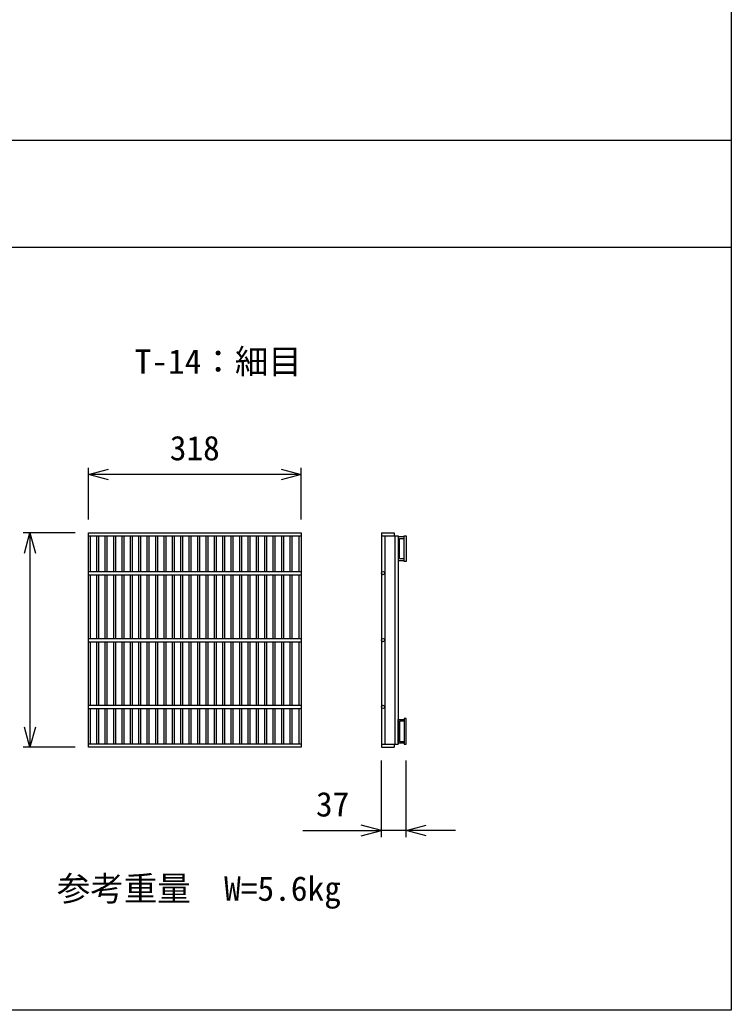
# Model space of a CAD drawing. Units: millimetres, scale not verified. Extents: x -10500 to 10500, y -7425 to 7425.
# Drawn here: x -3214 to -2150, y 2748 to 4228 of the extents above; entities that cross this region are included whole.
import ezdxf
from ezdxf.enums import TextEntityAlignment as Align

# ---------------------------------------------------------------- set-up
doc = ezdxf.new("R2010")
doc.units = ezdxf.units.MM
doc.header["$LTSCALE"] = 25
for name, color, linetype, lineweight in [('0-1_DIM', 7, 'Continuous', 25), ('0-3_HATCH', 6, 'Continuous', 25), ('0-7_TXT', 7, 'Continuous', 25)]:
    doc.layers.add(name, color=color, linetype=linetype, lineweight=lineweight)
doc.styles.add('ＭＳ ゴシック', font='')
doc.styles.get('ＭＳ ゴシック').set_extended_font_data('MS Gothic')

msp = doc.modelspace()

# ---------------------------------------------------------------- linework, layer by layer
at = {"layer": '0-1_DIM'}
for p, q in [((-3110.86, 3480.76), (-3110.86, 3558.26)), ((-2792.86, 3480.76), (-2792.86, 3558.26)), ((-2792.86, 3548.26), (-3110.86, 3548.26)), ((-3130.86, 3460.76), (-3208.36, 3460.76)), ((-3198.36, 3460.76), (-3198.36, 3140.76)), ((-3130.86, 3140.76), (-3208.36, 3140.76)), ((-2673.04, 3006.04), (-2673.04, 3120.76)), ((-2636.04, 3006.04), (-2636.04, 3120.76)), ((-2790.3, 3016.04), (-2673.04, 3016.04)), ((-2636.04, 3016.04), (-2673.04, 3016.04)), ((-2562.08, 3016.04), (-2636.04, 3016.04))]:
    msp.add_line(p, q, dxfattribs=at)
for points in [[(-3080.86, 3540.22), (-3110.86, 3548.26), (-3080.86, 3556.3)], [(-2822.86, 3556.3), (-2792.86, 3548.26), (-2822.86, 3540.22)], [(-3206.4, 3430.76), (-3198.36, 3460.76), (-3190.32, 3430.76)], [(-3190.32, 3170.76), (-3198.36, 3140.76), (-3206.4, 3170.76)], [(-2703.04, 3008), (-2673.04, 3016.04), (-2703.04, 3024.08)], [(-2606.04, 3008), (-2636.04, 3016.04), (-2606.04, 3024.08)]]:
    msp.add_lwpolyline(points, dxfattribs=at)
at = {"layer": '0-3_HATCH'}
for p, q in [((-3110.86, 3456.26), (-2792.86, 3456.26)), ((-3107.86, 3403.26), (-3107.86, 3456.26)), ((-3098.3, 3403.26), (-3098.3, 3456.26)), ((-3095.3, 3403.26), (-3095.3, 3456.26)), ((-3085.74, 3403.26), (-3085.74, 3456.26)), ((-3082.74, 3403.26), (-3082.74, 3456.26)), ((-3073.18, 3403.26), (-3073.18, 3456.26)), ((-3070.18, 3403.26), (-3070.18, 3456.26)), ((-3060.62, 3403.26), (-3060.62, 3456.26)), ((-3057.62, 3403.26), (-3057.62, 3456.26)), ((-3048.06, 3403.26), (-3048.06, 3456.26)), ((-3045.06, 3403.26), (-3045.06, 3456.26)), ((-3035.5, 3403.26), (-3035.5, 3456.26)), ((-3032.5, 3403.26), (-3032.5, 3456.26)), ((-3022.94, 3403.26), (-3022.94, 3456.26)), ((-3019.94, 3403.26), (-3019.94, 3456.26)), ((-3010.38, 3403.26), (-3010.38, 3456.26)), ((-3007.38, 3403.26), (-3007.38, 3456.26)), ((-2997.82, 3403.26), (-2997.82, 3456.26)), ((-2994.82, 3403.26), (-2994.82, 3456.26)), ((-2985.26, 3403.26), (-2985.26, 3456.26)), ((-2982.26, 3403.26), (-2982.26, 3456.26)), ((-2972.7, 3403.26), (-2972.7, 3456.26)), ((-2969.7, 3403.26), (-2969.7, 3456.26)), ((-2960.14, 3403.26), (-2960.14, 3456.26)), ((-2957.14, 3403.26), (-2957.14, 3456.26)), ((-2947.58, 3403.26), (-2947.58, 3456.26)), ((-2944.58, 3403.26), (-2944.58, 3456.26)), ((-2935.02, 3403.26), (-2935.02, 3456.26)), ((-2932.02, 3403.26), (-2932.02, 3456.26)), ((-2922.46, 3403.26), (-2922.46, 3456.26)), ((-2919.46, 3403.26), (-2919.46, 3456.26)), ((-2909.9, 3403.26), (-2909.9, 3456.26)), ((-2906.9, 3403.26), (-2906.9, 3456.26)), ((-2897.34, 3403.26), (-2897.34, 3456.26)), ((-2894.34, 3403.26), (-2894.34, 3456.26)), ((-2884.78, 3403.26), (-2884.78, 3456.26)), ((-2881.78, 3403.26), (-2881.78, 3456.26)), ((-2872.22, 3403.26), (-2872.22, 3456.26)), ((-2869.22, 3403.26), (-2869.22, 3456.26)), ((-2859.66, 3403.26), (-2859.66, 3456.26)), ((-2856.66, 3403.26), (-2856.66, 3456.26)), ((-2847.1, 3403.26), (-2847.1, 3456.26)), ((-2844.1, 3403.26), (-2844.1, 3456.26)), ((-2834.54, 3403.26), (-2834.54, 3456.26)), ((-2831.54, 3403.26), (-2831.54, 3456.26)), ((-2821.98, 3403.26), (-2821.98, 3456.26)), ((-2818.98, 3403.26), (-2818.98, 3456.26)), ((-2809.42, 3403.26), (-2809.42, 3456.26)), ((-2806.42, 3403.26), (-2806.42, 3456.26)), ((-2795.86, 3403.26), (-2795.86, 3456.26)), ((-2673.04, 3460.76), (-2654.04, 3460.76)), ((-2673.04, 3460.76), (-2673.04, 3140.76)), ((-2673.04, 3456.26), (-2648.04, 3456.26)), ((-2668.04, 3456.26), (-2668.04, 3145.26)), ((-2654.04, 3460.76), (-2654.04, 3456.26)), ((-2653.04, 3456.26), (-2653.04, 3145.26)), ((-2648.04, 3456.26), (-2648.04, 3145.26)), ((-2648.04, 3454.76), (-2648.04, 3419.76)), ((-2639.04, 3454.76), (-2648.04, 3454.76)), ((-2645.74, 3422.06), (-2645.74, 3452.46)), ((-2645.74, 3452.46), (-2639.04, 3452.46)), ((-2648.04, 3419.76), (-2639.04, 3419.76)), ((-2639.04, 3422.06), (-2645.74, 3422.06)), ((-3110.86, 3403.26), (-2792.86, 3403.26)), ((-3110.86, 3398.26), (-2792.86, 3398.26)), ((-3107.86, 3303.26), (-3107.86, 3398.26)), ((-3098.3, 3303.26), (-3098.3, 3398.26)), ((-3095.3, 3303.26), (-3095.3, 3398.26)), ((-3085.74, 3303.26), (-3085.74, 3398.26)), ((-3082.74, 3303.26), (-3082.74, 3398.26)), ((-3073.18, 3303.26), (-3073.18, 3398.26)), ((-3070.18, 3303.26), (-3070.18, 3398.26)), ((-3060.62, 3303.26), (-3060.62, 3398.26)), ((-3057.62, 3303.26), (-3057.62, 3398.26)), ((-3048.06, 3303.26), (-3048.06, 3398.26)), ((-3045.06, 3303.26), (-3045.06, 3398.26)), ((-3035.5, 3303.26), (-3035.5, 3398.26)), ((-3032.5, 3303.26), (-3032.5, 3398.26)), ((-3022.94, 3303.26), (-3022.94, 3398.26)), ((-3019.94, 3303.26), (-3019.94, 3398.26)), ((-3010.38, 3303.26), (-3010.38, 3398.26)), ((-3007.38, 3303.26), (-3007.38, 3398.26)), ((-2997.82, 3303.26), (-2997.82, 3398.26)), ((-2994.82, 3303.26), (-2994.82, 3398.26)), ((-2985.26, 3303.26), (-2985.26, 3398.26)), ((-2982.26, 3303.26), (-2982.26, 3398.26)), ((-2972.7, 3303.26), (-2972.7, 3398.26)), ((-2969.7, 3303.26), (-2969.7, 3398.26)), ((-2960.14, 3303.26), (-2960.14, 3398.26)), ((-2957.14, 3303.26), (-2957.14, 3398.26)), ((-2947.58, 3303.26), (-2947.58, 3398.26)), ((-2944.58, 3303.26), (-2944.58, 3398.26)), ((-2935.02, 3303.26), (-2935.02, 3398.26)), ((-2932.02, 3303.26), (-2932.02, 3398.26)), ((-2922.46, 3303.26), (-2922.46, 3398.26)), ((-2919.46, 3303.26), (-2919.46, 3398.26)), ((-2909.9, 3303.26), (-2909.9, 3398.26)), ((-2906.9, 3303.26), (-2906.9, 3398.26)), ((-2897.34, 3303.26), (-2897.34, 3398.26)), ((-2894.34, 3303.26), (-2894.34, 3398.26)), ((-2884.78, 3303.26), (-2884.78, 3398.26)), ((-2881.78, 3303.26), (-2881.78, 3398.26)), ((-2872.22, 3303.26), (-2872.22, 3398.26)), ((-2869.22, 3303.26), (-2869.22, 3398.26)), ((-2859.66, 3303.26), (-2859.66, 3398.26)), ((-2856.66, 3303.26), (-2856.66, 3398.26)), ((-2847.1, 3303.26), (-2847.1, 3398.26)), ((-2844.1, 3303.26), (-2844.1, 3398.26)), ((-2834.54, 3303.26), (-2834.54, 3398.26)), ((-2831.54, 3303.26), (-2831.54, 3398.26)), ((-2821.98, 3303.26), (-2821.98, 3398.26)), ((-2818.98, 3303.26), (-2818.98, 3398.26)), ((-2809.42, 3303.26), (-2809.42, 3398.26)), ((-2806.42, 3303.26), (-2806.42, 3398.26)), ((-2795.86, 3303.26), (-2795.86, 3398.26)), ((-3110.86, 3303.26), (-2792.86, 3303.26)), ((-3110.86, 3298.26), (-2792.86, 3298.26)), ((-3107.86, 3203.26), (-3107.86, 3298.26)), ((-3098.3, 3203.26), (-3098.3, 3298.26)), ((-3095.3, 3203.26), (-3095.3, 3298.26)), ((-3085.74, 3203.26), (-3085.74, 3298.26)), ((-3082.74, 3203.26), (-3082.74, 3298.26)), ((-3073.18, 3203.26), (-3073.18, 3298.26)), ((-3070.18, 3203.26), (-3070.18, 3298.26)), ((-3060.62, 3203.26), (-3060.62, 3298.26)), ((-3057.62, 3203.26), (-3057.62, 3298.26)), ((-3048.06, 3203.26), (-3048.06, 3298.26)), ((-3045.06, 3203.26), (-3045.06, 3298.26)), ((-3035.5, 3203.26), (-3035.5, 3298.26)), ((-3032.5, 3203.26), (-3032.5, 3298.26)), ((-3022.94, 3203.26), (-3022.94, 3298.26)), ((-3019.94, 3203.26), (-3019.94, 3298.26)), ((-3010.38, 3203.26), (-3010.38, 3298.26)), ((-3007.38, 3203.26), (-3007.38, 3298.26)), ((-2997.82, 3203.26), (-2997.82, 3298.26)), ((-2994.82, 3203.26), (-2994.82, 3298.26)), ((-2985.26, 3203.26), (-2985.26, 3298.26)), ((-2982.26, 3203.26), (-2982.26, 3298.26)), ((-2972.7, 3203.26), (-2972.7, 3298.26)), ((-2969.7, 3203.26), (-2969.7, 3298.26)), ((-2960.14, 3203.26), (-2960.14, 3298.26)), ((-2957.14, 3203.26), (-2957.14, 3298.26)), ((-2947.58, 3203.26), (-2947.58, 3298.26)), ((-2944.58, 3203.26), (-2944.58, 3298.26)), ((-2935.02, 3203.26), (-2935.02, 3298.26)), ((-2932.02, 3203.26), (-2932.02, 3298.26)), ((-2922.46, 3203.26), (-2922.46, 3298.26)), ((-2919.46, 3203.26), (-2919.46, 3298.26)), ((-2909.9, 3203.26), (-2909.9, 3298.26)), ((-2906.9, 3203.26), (-2906.9, 3298.26)), ((-2897.34, 3203.26), (-2897.34, 3298.26)), ((-2894.34, 3203.26), (-2894.34, 3298.26)), ((-2884.78, 3203.26), (-2884.78, 3298.26)), ((-2881.78, 3203.26), (-2881.78, 3298.26)), ((-2872.22, 3203.26), (-2872.22, 3298.26)), ((-2869.22, 3203.26), (-2869.22, 3298.26)), ((-2859.66, 3203.26), (-2859.66, 3298.26)), ((-2856.66, 3203.26), (-2856.66, 3298.26)), ((-2847.1, 3203.26), (-2847.1, 3298.26)), ((-2844.1, 3203.26), (-2844.1, 3298.26)), ((-2834.54, 3203.26), (-2834.54, 3298.26)), ((-2831.54, 3203.26), (-2831.54, 3298.26)), ((-2821.98, 3203.26), (-2821.98, 3298.26)), ((-2818.98, 3203.26), (-2818.98, 3298.26)), ((-2809.42, 3203.26), (-2809.42, 3298.26)), ((-2806.42, 3203.26), (-2806.42, 3298.26)), ((-2795.86, 3203.26), (-2795.86, 3298.26)), ((-3110.86, 3203.26), (-2792.86, 3203.26)), ((-3110.86, 3198.26), (-2792.86, 3198.26)), ((-3107.86, 3145.26), (-3107.86, 3198.26)), ((-3098.3, 3145.26), (-3098.3, 3198.26)), ((-3095.3, 3145.26), (-3095.3, 3198.26)), ((-3085.74, 3145.26), (-3085.74, 3198.26)), ((-3082.74, 3145.26), (-3082.74, 3198.26)), ((-3073.18, 3145.26), (-3073.18, 3198.26)), ((-3070.18, 3145.26), (-3070.18, 3198.26)), ((-3060.62, 3145.26), (-3060.62, 3198.26)), ((-3057.62, 3145.26), (-3057.62, 3198.26)), ((-3048.06, 3145.26), (-3048.06, 3198.26)), ((-3045.06, 3145.26), (-3045.06, 3198.26)), ((-3035.5, 3145.26), (-3035.5, 3198.26)), ((-3032.5, 3145.26), (-3032.5, 3198.26)), ((-3022.94, 3145.26), (-3022.94, 3198.26)), ((-3019.94, 3145.26), (-3019.94, 3198.26)), ((-3010.38, 3145.26), (-3010.38, 3198.26)), ((-3007.38, 3145.26), (-3007.38, 3198.26)), ((-2997.82, 3145.26), (-2997.82, 3198.26)), ((-2994.82, 3145.26), (-2994.82, 3198.26)), ((-2985.26, 3145.26), (-2985.26, 3198.26)), ((-2982.26, 3145.26), (-2982.26, 3198.26)), ((-2972.7, 3145.26), (-2972.7, 3198.26)), ((-2969.7, 3145.26), (-2969.7, 3198.26)), ((-2960.14, 3145.26), (-2960.14, 3198.26)), ((-2957.14, 3145.26), (-2957.14, 3198.26)), ((-2947.58, 3145.26), (-2947.58, 3198.26)), ((-2944.58, 3145.26), (-2944.58, 3198.26)), ((-2935.02, 3145.26), (-2935.02, 3198.26)), ((-2932.02, 3145.26), (-2932.02, 3198.26)), ((-2922.46, 3145.26), (-2922.46, 3198.26)), ((-2919.46, 3145.26), (-2919.46, 3198.26)), ((-2909.9, 3145.26), (-2909.9, 3198.26)), ((-2906.9, 3145.26), (-2906.9, 3198.26)), ((-2897.34, 3145.26), (-2897.34, 3198.26)), ((-2894.34, 3145.26), (-2894.34, 3198.26)), ((-2884.78, 3145.26), (-2884.78, 3198.26)), ((-2881.78, 3145.26), (-2881.78, 3198.26)), ((-2872.22, 3145.26), (-2872.22, 3198.26)), ((-2869.22, 3145.26), (-2869.22, 3198.26)), ((-2859.66, 3145.26), (-2859.66, 3198.26)), ((-2856.66, 3145.26), (-2856.66, 3198.26)), ((-2847.1, 3145.26), (-2847.1, 3198.26)), ((-2844.1, 3145.26), (-2844.1, 3198.26)), ((-2834.54, 3145.26), (-2834.54, 3198.26)), ((-2831.54, 3145.26), (-2831.54, 3198.26)), ((-2821.98, 3145.26), (-2821.98, 3198.26)), ((-2818.98, 3145.26), (-2818.98, 3198.26)), ((-2809.42, 3145.26), (-2809.42, 3198.26)), ((-2806.42, 3145.26), (-2806.42, 3198.26)), ((-2795.86, 3145.26), (-2795.86, 3198.26)), ((-2648.04, 3146.76), (-2648.04, 3181.76)), ((-2648.04, 3181.76), (-2639.04, 3181.76)), ((-2645.74, 3179.46), (-2645.74, 3149.06)), ((-2639.04, 3179.46), (-2645.74, 3179.46)), ((-2792.86, 3145.26), (-3110.86, 3145.26)), ((-2673.04, 3145.26), (-2648.04, 3145.26)), ((-2673.04, 3140.76), (-2654.04, 3140.76)), ((-2654.04, 3145.26), (-2654.04, 3140.76)), ((-2639.04, 3146.76), (-2648.04, 3146.76)), ((-2645.74, 3149.06), (-2639.04, 3149.06))]:
    msp.add_line(p, q, dxfattribs=at)
for points in [[(-3110.86, 3460.76), (-2792.86, 3460.76), (-2792.86, 3140.76), (-3110.86, 3140.76)], [(-2639.04, 3456.26), (-2636.04, 3456.26), (-2636.04, 3418.26), (-2639.04, 3418.26)], [(-2639.04, 3145.26), (-2636.04, 3145.26), (-2636.04, 3183.26), (-2639.04, 3183.26)]]:
    msp.add_lwpolyline(points, close=True, dxfattribs=at)
for centre in [(-2670.54, 3400.76), (-2670.54, 3300.76), (-2670.54, 3200.76)]:
    msp.add_circle(centre, 2.5, dxfattribs=at)
at = {"layer": '0-7_TXT'}
for p, q in [((-8250, 4047.57), (-2150, 4047.57)), ((-8250, 3887.57), (-2150, 3887.57))]:
    msp.add_line(p, q, dxfattribs=at)
msp.add_lwpolyline([(-2150, 5707.57), (-2150, 2747.57), (-8250, 2747.57), (-8250, 5707.57)], dxfattribs=at)

# ---------------------------------------------------------------- texts
at = {"layer": '0-1_DIM', "style": 'ＭＳ ゴシック'}
for s, p in [('318', (-2989.36, 3558.26)), ('37', (-2770.79, 3026.04)), ('参考重量\u3000W=5.6kg', (-3158.09, 2900.02))]:
    msp.add_text(s, height=36.66, dxfattribs=at).set_placement(p, align=Align.BOTTOM_LEFT)
at = {"layer": '0-7_TXT', "style": 'ＭＳ ゴシック'}
msp.add_text('T-14：細目 ', height=36.66, dxfattribs=at).set_placement((-3041.82, 3687.72), align=Align.BOTTOM_LEFT)

doc.saveas('drawing.dxf')
